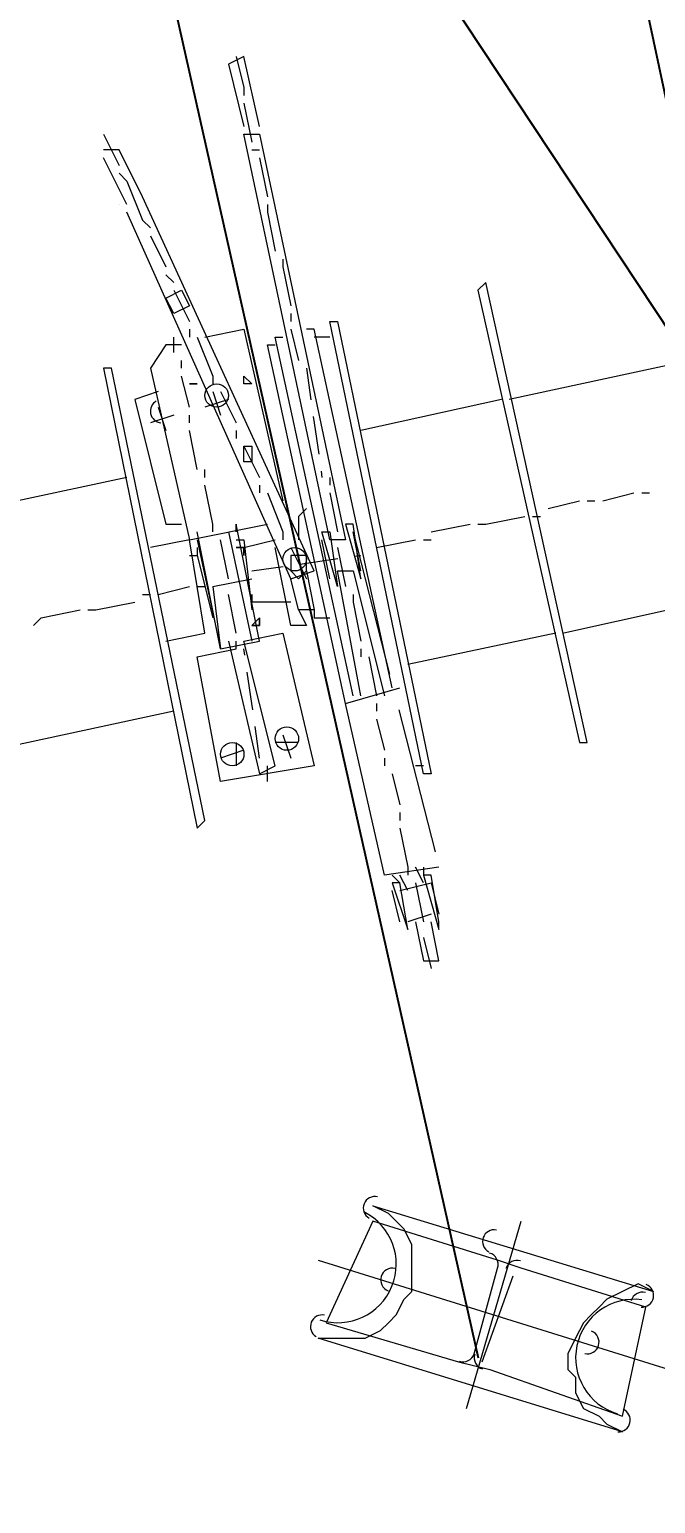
# Model space of a CAD drawing. Header units: millimetres. Extents: x -4 to 3776, y -4 to 4079.
# Drawn here: x 50.09 to 53.8, y 190.23 to 198.98 of the extents above; entities that cross this region are included whole.
import ezdxf
from ezdxf import colors
from ezdxf.entities.mleader import LeaderData, LeaderLine
from ezdxf.math import Vec2, Vec3

# ---------------------------------------------------------------- set-up
doc = ezdxf.new("R2010")
doc.units = ezdxf.units.MM
doc.linetypes.add('PDF_IMPORT', pattern=[1, 0.8, -0.2])
for name, color, linetype in [('BK_kedu', 255, 'Continuous'), ('PDF_0', 7, 'Continuous'), ('PDF_FURN', 7, 'Continuous'), ('PDF_K1-CEN', 7, 'Continuous'), ('PDF_K1-FREE', 7, 'Continuous'), ('PDF_SHAPE_L', 7, 'Continuous')]:
    doc.layers.add(name, color=color, linetype=linetype)
doc.styles.get("Standard").update_dxf_attribs({"font": 'arial.ttf'})

# ---------------------------------------------------------------- blocks, each defined once
blk = doc.blocks.new('gear1')
at = {"layer": 'PDF_0', "lineweight": 0}
for points in [[(3722.8723, 3409.5227), (3722.8723, 3409.5227)], [(3722.9186, 3409.5227), (3722.9186, 3409.5227)]]:
    blk.add_lwpolyline(points, dxfattribs=at)
at = {"layer": 'PDF_K1-CEN', "lineweight": 0}
for points in [[(3723.6584, 3410.0776), (3723.7046, 3409.8926), (3723.7046, 3409.8464)], [(3723.7046, 3409.8001), (3723.7509, 3409.5689)], [(3722.8723, 3409.6152), (3722.9648, 3409.4302)], [(3723.7509, 3409.5227), (3723.7971, 3409.5227)], [(3723.7971, 3409.4765), (3723.8433, 3409.2453)], [(3722.9648, 3409.384), (3723.011, 3409.3377), (3723.1035, 3409.1065), (3723.1498, 3409.0603)], [(3723.8433, 3409.199), (3723.8433, 3409.1528), (3723.8896, 3408.9216)], [(3723.1498, 3409.0141), (3723.2422, 3408.8291)], [(3723.9358, 3408.8754), (3723.9358, 3408.8291), (3723.9821, 3408.5979)], [(3723.2422, 3408.7829), (3723.2885, 3408.7366)], [(3723.2885, 3408.6904), (3723.381, 3408.5054)], [(3723.9821, 3408.5517), (3723.9821, 3408.5054)], [(3723.2885, 3408.3205), (3723.2885, 3408.413)], [(3723.381, 3408.4592), (3723.381, 3408.413)], [(3723.4272, 3408.413), (3723.5197, 3408.1818), (3723.5197, 3408.1355)], [(3723.9821, 3408.4592), (3724.0283, 3408.2743)], [(3723.3347, 3408.228), (3723.3347, 3408.2743)], [(3723.381, 3407.9968), (3723.3347, 3408.1818)], [(3723.5197, 3408.0893), (3723.5659, 3407.9506)], [(3723.5659, 3408.0893), (3723.6584, 3407.9043)], [(3723.196, 3407.9968), (3723.2422, 3407.8581)], [(3723.6121, 3408.0431), (3723.4734, 3407.9968)], [(3723.2885, 3407.9506), (3723.1498, 3407.9043)], [(3723.381, 3407.9043), (3723.381, 3407.9506)], [(3723.4272, 3407.6269), (3723.381, 3407.8581)], [(3723.6584, 3407.8581), (3723.6584, 3407.8119)], [(3723.7046, 3407.7656), (3723.7971, 3407.5807)], [(3723.4734, 3407.5807), (3723.4734, 3407.6269)], [(3723.5197, 3407.257), (3723.5197, 3407.3032), (3723.4734, 3407.5344)], [(3723.7971, 3407.5344), (3723.7971, 3407.4882)], [(3724.2132, 3407.5807), (3724.2132, 3407.5344)], [(3723.8433, 3407.4882), (3723.9358, 3407.257), (3723.9358, 3407.2108)], [(3724.2132, 3407.4882), (3724.2595, 3407.257)], [(3725.5079, 3407.3957), (3725.6929, 3407.442)], [(3725.7391, 3407.442), (3725.7854, 3407.442)], [(3725.8316, 3407.442), (3726.0165, 3407.4882)], [(3726.0628, 3407.4882), (3726.109, 3407.4882)], [(3725.0918, 3407.3032), (3725.138, 3407.3032), (3725.3692, 3407.3495)], [(3725.4154, 3407.3495), (3725.4617, 3407.3495)], [(3724.8143, 3407.257), (3725.0455, 3407.3032)], [(3723.6121, 3406.9796), (3723.5659, 3407.2108)], [(3724.2595, 3407.2108), (3724.2595, 3407.2108)], [(3724.4907, 3407.1645), (3724.7219, 3407.2108)], [(3724.7681, 3407.2108), (3724.8143, 3407.2108)], [(3723.9821, 3407.1645), (3724.0745, 3406.9796)], [(3724.2595, 3407.1645), (3724.3057, 3406.9333)], [(3724.4444, 3407.1645), (3724.4444, 3407.1645)], [(3723.196, 3406.8871), (3723.381, 3406.9333)], [(3723.4272, 3406.9333), (3723.4734, 3406.9333)], [(3723.5197, 3406.9333), (3723.7509, 3406.9796)], [(3723.6121, 3406.9333), (3723.6121, 3406.9333)], [(3722.7799, 3406.7946), (3722.8261, 3406.7946), (3723.0573, 3406.8409)], [(3723.1035, 3406.8871), (3723.1498, 3406.8871)], [(3723.6584, 3406.6559), (3723.6121, 3406.8871)], [(3724.352, 3406.8871), (3724.352, 3406.8409), (3724.3982, 3406.6097)], [(3722.4562, 3406.7021), (3722.5024, 3406.7484), (3722.7336, 3406.7946)], [(3723.6584, 3406.5634), (3723.6584, 3406.6097)], [(3724.3982, 3406.5634), (3724.3982, 3406.5172)], [(3724.4444, 3406.5172), (3724.4907, 3406.286)], [(3724.4907, 3406.2398), (3724.4907, 3406.1935)], [(3724.4907, 3406.1473), (3724.5369, 3405.9623)], [(3723.9358, 3406.0548), (3723.9821, 3405.9161)], [(3723.7046, 3405.9623), (3723.5659, 3405.9161)], [(3723.6584, 3406.0086), (3723.6584, 3405.8699)], [(3724.0283, 3406.0086), (3723.8896, 3406.0086)], [(3723.8433, 3405.7774), (3723.8433, 3405.8699)], [(3724.5369, 3405.9161), (3724.5369, 3405.8699)], [(3724.5832, 3405.8236), (3724.6294, 3405.6387)], [(3724.6294, 3405.5924), (3724.6294, 3405.5462)], [(3724.6294, 3405.5), (3724.6756, 3405.2688), (3724.6756, 3405.2225)], [(3724.7219, 3405.1763), (3724.7681, 3404.9451)], [(3724.7681, 3404.8989), (3724.7681, 3404.8989)], [(3724.7681, 3404.8526), (3724.8143, 3404.6677)]]:
    blk.add_lwpolyline(points, dxfattribs=at)
at = {"layer": 'PDF_K1-CEN', "linetype": 'PDF_IMPORT', "lineweight": 0, "ltscale": 0.235771}
for points in [[(3724.0745, 3408.228), (3724.1208, 3407.9043), (3724.167, 3407.5807)], [(3723.7509, 3407.0258), (3724.0745, 3407.0721), (3724.3982, 3407.1183)], [(3723.7971, 3405.9161), (3723.7509, 3406.2398), (3723.7046, 3406.5634)]]:
    blk.add_lwpolyline(points, dxfattribs=at)
at = {"layer": 'PDF_K1-FREE', "lineweight": 0}
blk.add_lwpolyline([(3724.0283, 3407.0721), (3724.0283, 3407.0721)], dxfattribs=at)
at = {"layer": 'PDF_SHAPE_L', "lineweight": 0}
for points in [[(3723.7971, 3409.6614), (3723.7046, 3410.0776), (3723.6121, 3410.0313), (3723.7046, 3409.6614)], [(3723.7509, 3409.6614), (3723.7509, 3409.6614)], [(3723.9821, 3406.9796), (3724.1208, 3407.0258), (3723.1035, 3409.2453), (3722.9648, 3409.5227), (3722.8723, 3409.5227)], [(3722.8723, 3409.5227), (3722.8723, 3409.5227)], [(3723.011, 3409.199), (3722.8723, 3409.4765)], [(3722.9648, 3409.5227), (3722.9648, 3409.5227)], [(3722.9648, 3409.199), (3722.9648, 3409.199)], [(3723.1035, 3409.2453), (3723.1035, 3409.2453)], [(3724.0283, 3406.7946), (3723.9821, 3406.9796), (3723.011, 3409.1528)], [(3723.3347, 3408.6442), (3723.3347, 3408.6442)], [(3723.4734, 3408.413), (3723.7046, 3408.4592), (3723.9358, 3407.442)], [(3724.352, 3406.286), (3723.8896, 3408.413), (3723.9358, 3408.413)], [(3724.5832, 3406.3322), (3724.1208, 3408.4592), (3724.0745, 3408.4592)], [(3724.2132, 3408.413), (3724.1208, 3408.413)], [(3723.3347, 3408.3667), (3723.2422, 3408.3667), (3723.1498, 3408.228), (3723.381, 3407.2108), (3723.8433, 3407.3032)], [(3724.8606, 3405.2688), (3724.5369, 3405.2225), (3724.3057, 3406.2398), (3723.8433, 3408.3667), (3723.8896, 3408.3667)], [(3726.5714, 3408.3205), (3725.2767, 3408.0431)], [(3723.381, 3408.1355), (3723.381, 3408.1355)], [(3723.381, 3408.1355), (3723.4272, 3408.1355), (3723.381, 3408.1355)], [(3723.381, 3408.1355), (3723.4272, 3408.1355), (3723.381, 3408.1355)], [(3723.7509, 3408.1355), (3723.7509, 3408.1355)], [(3723.196, 3408.0893), (3723.0573, 3408.0431), (3723.2422, 3407.3032), (3723.3347, 3407.3032)], [(3723.5659, 3408.0431), (3723.5659, 3408.0431)], [(3725.2305, 3408.0431), (3724.3982, 3407.8581)], [(3723.7509, 3407.7194), (3723.7509, 3407.7194)], [(3723.011, 3407.5807), (3721.7164, 3407.3032)], [(3724.0745, 3407.3957), (3724.0283, 3407.3495), (3724.0283, 3407.2108)], [(3723.4272, 3407.2108), (3723.5659, 3406.5634), (3723.7971, 3406.6097), (3723.6584, 3407.3032), (3723.6584, 3407.257), (3723.6584, 3407.3032)], [(3723.6584, 3407.3032), (3723.6584, 3407.3032)], [(3723.6584, 3407.3032), (3723.6584, 3407.3032)], [(3723.2422, 3406.6097), (3723.4734, 3406.6559), (3723.381, 3407.2108), (3723.1498, 3407.1645)], [(3723.5197, 3406.9333), (3723.5659, 3406.5634), (3723.4272, 3407.257)], [(3723.6121, 3407.257), (3723.7509, 3406.6097)], [(3723.6584, 3407.257), (3723.6584, 3407.257)], [(3723.6584, 3407.257), (3723.6584, 3407.257)], [(3723.7046, 3407.1183), (3723.7046, 3407.1645), (3723.6584, 3407.1645), (3723.7046, 3407.1645), (3723.8896, 3407.2108)], [(3723.6584, 3407.2108), (3723.7046, 3407.2108), (3723.7509, 3406.7946)], [(3724.167, 3407.2108), (3724.167, 3407.2108)], [(3724.2132, 3406.9796), (3724.167, 3407.2108)], [(3724.3982, 3407.0258), (3724.352, 3407.257)], [(3723.381, 3407.1183), (3723.4272, 3407.1183)], [(3723.4272, 3407.1645), (3723.4272, 3407.1183), (3723.5197, 3406.7484)], [(3723.6584, 3407.1645), (3723.6584, 3407.1645)], [(3723.7046, 3407.1645), (3723.7046, 3407.1645)], [(3723.7046, 3407.1645), (3723.7046, 3407.1645)], [(3723.7046, 3407.1645), (3723.7046, 3407.1645)], [(3723.7046, 3407.1645), (3723.7046, 3407.1645)], [(3723.7046, 3407.1645), (3723.7046, 3407.1645)], [(3723.7046, 3407.1183), (3723.7046, 3407.1183)], [(3723.7046, 3407.1183), (3723.7046, 3407.1183)], [(3723.7046, 3407.1183), (3723.7046, 3407.1183)], [(3723.7046, 3407.1183), (3723.7046, 3407.1183)], [(3723.7046, 3407.1183), (3723.7046, 3407.1183)], [(3724.1208, 3406.7946), (3724.0283, 3406.7946), (3724.0745, 3406.7021), (3723.9821, 3406.7021), (3723.8896, 3407.1645)], [(3724.0745, 3407.0258), (3724.0745, 3407.1183), (3723.9821, 3407.1183), (3723.9821, 3407.0721), (3723.9821, 3407.0258), (3724.0283, 3406.9796), (3724.0745, 3407.0258), (3724.1208, 3406.7946), (3724.1208, 3406.7484), (3724.2132, 3406.7484)], [(3724.0283, 3407.0721), (3724.0283, 3407.0721)], [(3724.1208, 3407.0258), (3724.1208, 3407.0258)], [(3724.3982, 3406.286), (3724.2595, 3407.0258), (3724.352, 3407.0258), (3724.5369, 3406.286)], [(3723.9821, 3406.9796), (3723.9821, 3406.9796)], [(3724.2132, 3406.9796), (3724.2132, 3406.9796)], [(3724.2595, 3406.9333), (3724.2595, 3406.9333)], [(3724.3982, 3406.9796), (3724.3982, 3406.9796)], [(3726.8488, 3406.9333), (3725.6004, 3406.6559)], [(3723.7509, 3406.8871), (3723.7509, 3406.8871)], [(3723.7509, 3406.8871), (3723.7509, 3406.8871)], [(3723.9821, 3406.8409), (3723.7509, 3406.8409), (3723.7509, 3406.8871)], [(3723.7509, 3406.8871), (3723.7509, 3406.8871)], [(3723.7509, 3406.8409), (3723.7509, 3406.8409)], [(3723.7509, 3406.8409), (3723.7509, 3406.8409)], [(3723.7509, 3406.8409), (3723.7509, 3406.8409)], [(3723.7509, 3406.8409), (3723.7509, 3406.8409)], [(3723.7509, 3406.8409), (3723.7509, 3406.8409)], [(3723.7509, 3406.8409), (3723.7509, 3406.8409)], [(3723.7509, 3406.8409), (3723.7509, 3406.8409)], [(3723.7509, 3406.8409), (3723.7509, 3406.8409)], [(3723.7509, 3406.8409), (3723.7509, 3406.8409)], [(3723.7509, 3406.8409), (3723.7509, 3406.8409)], [(3723.4734, 3406.7484), (3723.4734, 3406.7484)], [(3723.5197, 3406.7484), (3723.5197, 3406.7484)], [(3723.7509, 3406.7946), (3723.7509, 3406.7946)], [(3723.7509, 3406.7021), (3723.7971, 3406.7021), (3723.7509, 3406.7021), (3723.7971, 3406.7484)], [(3723.7971, 3406.7484), (3723.7971, 3406.7484)], [(3724.0283, 3406.7946), (3724.0283, 3406.7946)], [(3724.1208, 3406.7946), (3724.1208, 3406.7946)], [(3724.1208, 3406.7946), (3724.1208, 3406.7946)], [(3723.6121, 3406.6097), (3723.7971, 3405.8236), (3723.8896, 3405.8699), (3723.7046, 3406.6097), (3723.9358, 3406.6559), (3724.1208, 3405.8699), (3723.5659, 3405.7774), (3723.4272, 3406.5172), (3723.6584, 3406.5634)], [(3723.7971, 3406.7021), (3723.7971, 3406.7021)], [(3723.7971, 3406.7021), (3723.7971, 3406.7021)], [(3723.7971, 3406.7021), (3723.7971, 3406.7021)], [(3723.7971, 3406.7021), (3723.7971, 3406.7021)], [(3723.7971, 3406.7021), (3723.7971, 3406.7021)], [(3723.7971, 3406.7021), (3723.7971, 3406.7021)], [(3723.7971, 3406.7021), (3723.7971, 3406.7021)], [(3723.7971, 3406.7021), (3723.7971, 3406.7021)], [(3723.7971, 3406.7021), (3723.7971, 3406.7021)], [(3723.7971, 3406.7021), (3723.7971, 3406.7021)], [(3725.5542, 3406.6559), (3724.6756, 3406.471)], [(3724.3057, 3406.2398), (3724.6294, 3406.3322)], [(3723.2885, 3406.1935), (3721.9938, 3405.9161)], [(3724.7681, 3405.8699), (3724.7219, 3405.8699)], [(3724.7681, 3405.1763), (3724.7219, 3405.2688)], [(3724.7681, 3405.2688), (3724.7681, 3405.2225), (3724.8606, 3404.8989), (3724.8606, 3404.9451), (3724.8143, 3405.2225), (3724.7681, 3405.2225)], [(3724.6294, 3405.1763), (3724.5832, 3405.2225)], [(3724.6756, 3405.13), (3724.6294, 3405.2225)], [(3724.6294, 3405.13), (3724.8143, 3405.1763), (3724.8606, 3404.9913)], [(3724.6294, 3405.1763), (3724.6294, 3405.1763)], [(3724.7681, 3405.1763), (3724.7681, 3405.1763)], [(3724.8143, 3405.1763), (3724.8143, 3405.1763)], [(3724.6294, 3404.9451), (3724.5832, 3405.13)], [(3724.5832, 3405.13), (3724.5832, 3405.13)], [(3724.8143, 3404.9913), (3724.6756, 3404.9451)], [(3724.8606, 3404.9913), (3724.8606, 3404.9913)], [(3724.6294, 3404.9451), (3724.6294, 3404.9451)], [(3724.7219, 3404.9451), (3724.7681, 3404.7139), (3724.8606, 3404.7139), (3724.8143, 3404.9451)], [(3724.6756, 3404.8989), (3724.6756, 3404.8989)]]:
    blk.add_lwpolyline(points, dxfattribs=at)
for points in [[(3724.2132, 3407.2108), (3723.7046, 3409.6152), (3723.7971, 3409.6152), (3724.3057, 3407.2108)], [(3723.3347, 3408.6904), (3723.381, 3408.5979), (3723.2885, 3408.5517), (3723.2422, 3408.6442)], [(3725.6929, 3406.0086), (3725.7391, 3406.0086), (3725.138, 3408.7366), (3725.0918, 3408.6904)], [(3724.7681, 3405.8236), (3724.2132, 3408.5054), (3724.2595, 3408.5054), (3724.8143, 3405.8236)], [(3723.4272, 3405.5), (3723.4734, 3405.5462), (3722.9186, 3408.228), (3722.8723, 3408.228)], [(3723.7509, 3408.1355), (3723.7046, 3408.1355), (3723.7046, 3408.1818)], [(3723.7509, 3407.7194), (3723.7509, 3407.6732), (3723.7046, 3407.6732), (3723.7046, 3407.7194), (3723.7046, 3407.7656), (3723.7509, 3407.7656), (3723.7509, 3407.7194), (3723.7509, 3407.6732), (3723.7046, 3407.6732), (3723.7046, 3407.7194), (3723.7046, 3407.7656), (3723.7509, 3407.7656)], [(3724.3982, 3406.9796), (3724.352, 3407.3032), (3724.3057, 3407.3032)], [(3724.2595, 3406.9333), (3724.167, 3407.257), (3724.2132, 3407.257)], [(3723.7046, 3407.1645), (3723.7046, 3407.1183)], [(3723.7509, 3406.8871), (3723.7509, 3406.8409)], [(3723.7971, 3406.7484), (3723.7971, 3406.7021)], [(3724.6294, 3405.1763), (3724.5832, 3405.1763), (3724.6756, 3404.8989)]]:
    blk.add_lwpolyline(points, close=True, dxfattribs=at)
at = {"layer": 'PDF_SHAPE_L', "linetype": 'PDF_IMPORT', "lineweight": 0, "ltscale": 1.088323}
blk.add_lwpolyline([(3724.352, 3407.257), (3724.8606, 3405.2688)], dxfattribs=at)
at = {"layer": 'PDF_SHAPE_L', "lineweight": 0}
for centre in [(3723.5428, 3408.0662), (3724.0051, 3407.0952), (3723.9589, 3406.0317), (3723.6353, 3405.9392)]:
    blk.add_circle(centre, 0.0694, dxfattribs=at)
blk.add_arc((3723.2191, 3407.9737), 0.0694, 120.03958, 264.08697, dxfattribs=at)

msp = doc.modelspace()

# ---------------------------------------------------------------- linework, layer by layer
at = {"color": 4, "lineweight": 25}
for p, q in [((55.54, 190.6218), (44.5912, 242.4084)), ((52.7491, 191.096), (41.5062, 241.164)), ((28.8723, 234.9798), (61.8723, 185.105))]:
    msp.add_line(p, q, dxfattribs=at)
at = {"layer": 'PDF_FURN', "lineweight": 0}
for points in [[(53.6022, 190.6595), (51.7989, 191.2144), (51.8913, 191.2144), (51.9838, 191.2144), (52.0763, 191.2144), (52.1688, 191.2606), (52.215, 191.3068), (52.2613, 191.3531), (52.3075, 191.4455), (52.3537, 191.4918), (52.3537, 191.5843), (52.3537, 191.6767), (52.3537, 191.7692), (52.3075, 191.8617), (52.2613, 191.9079), (52.215, 191.9542), (52.1225, 192.0004), (53.7871, 191.4918), (53.6946, 191.538), (53.6022, 191.4918), (53.5097, 191.4455), (53.4635, 191.3993), (53.4172, 191.3531), (53.371, 191.3068), (53.3247, 191.2144), (53.2785, 191.1219), (53.2785, 191.0294), (53.3247, 190.9832), (53.3247, 190.8907), (53.371, 190.7982), (53.4635, 190.752), (53.5097, 190.7057)], [(53.7409, 191.3993), (53.0011, 191.6305), (52.8624, 191.6767), (52.1225, 191.9079), (51.8451, 191.3068), (52.6312, 191.0756), (52.8161, 191.0294), (53.6022, 190.752)]]:
    msp.add_lwpolyline(points, close=True, dxfattribs=at)
for points in [[(52.6774, 190.7982), (53.0011, 191.9079)], [(51.7989, 191.6767), (53.8796, 191.0294)], [(52.7699, 191.0756), (52.9548, 191.5843)]]:
    msp.add_lwpolyline(points, dxfattribs=at)
msp.add_lwpolyline([(52.6338, 191.0787, 0.4142), (52.7236, 191.1219), (52.8624, 191.6305, 0.4142), (52.8134, 191.7199)], format="xyb", dxfattribs=at)
msp.add_circle((54.749, 189.0995), 1.1791, dxfattribs=at)
for centre, radius, start, end in [((52.1354, 191.9862), 0.0694, 77.65874, 239.4618), ((51.9144, 191.6536), 0.3468, 252.21871, 63.39103), ((52.8423, 191.7882), 0.0694, 79.59753, 241.4006), ((52.2381, 191.5611), 0.0694, 77.08988, 248.65495), ((52.9779, 191.6074), 0.0694, 72.87374, 162.87109), ((53.7177, 191.4687), 0.0694, 266.28303, 68.0861), ((53.6715, 191.0988), 0.3468, 82.3538, 253.52612), ((53.7208, 191.4183), 0.0694, 74.81254, 164.80989), ((51.822, 191.2837), 0.0694, 78.37484, 238.74667), ((53.3941, 191.1912), 0.0694, 257.08988, 68.65495), ((52.793, 191.0988), 0.0694, 162.87374, 252.87109), ((53.579, 190.7289), 0.0694, 266.99816, 67.36999)]:
    msp.add_arc(centre, radius, start, end, dxfattribs=at)

# ---------------------------------------------------------------- block references
at = {"color": 4, "lineweight": 25}
msp.add_blockref('gear1', (-3672.3461, -3211.2609, 1.6791), dxfattribs=at)

# ---------------------------------------------------------------- leaders
at = {"layer": 'BK_kedu'}
ml = msp.add_multileader_mtext('Standard', dxfattribs=at)
ml.set_content('', color=256)
ml.set_leader_properties()
ml.build(insert=Vec2(0, 0))
ml.multileader.update_dxf_attribs({"text_right_attachment_type": 6, "dogleg_length": 0.36, "arrow_head_size": 0.18})
ctx = ml.context
ctx.base_point, ctx.char_height, ctx.arrow_head_size, ctx.landing_gap_size, ctx.plane_origin = Vec3(3775.9986, 4079.3284), 0.18, 0.18, 0.09, Vec3(3774.6386, 4079.3284)
ctx.right_attachment = 6
notes = []
notes.append((ctx, [(0, (0, 0, 0), (0, 0), (1, 0), 1, [])]))
ctx.mtext.insert, ctx.mtext.flow_direction = Vec3(3776.0886, 4079.4184), 5
for ctx, leaders in notes:
    for number, flags, end, landing, length, lines in leaders:
        leader = LeaderData()
        leader.index, (leader.has_last_leader_line, leader.has_dogleg_vector, leader.attachment_direction) = number, flags
        leader.last_leader_point, leader.dogleg_vector, leader.dogleg_length = Vec3(end), Vec3(landing), length
        for number, points, colour, breaks in lines:
            line = LeaderLine()
            line.index, line.vertices, line.color, line.breaks = number, Vec3.list(points), colors.encode_raw_color(colour), breaks
            leader.lines.append(line)
        ctx.leaders.append(leader)

doc.saveas('drawing.dxf')
